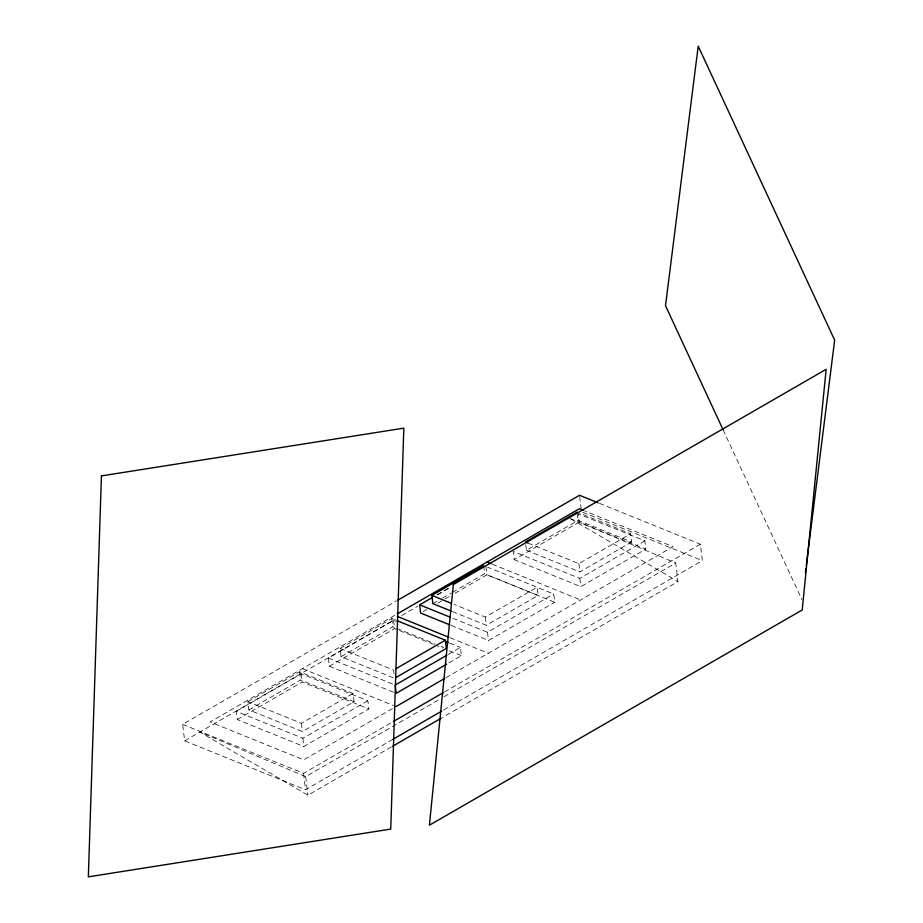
<?xml version="1.0" encoding="UTF-8"?>
<svg xmlns="http://www.w3.org/2000/svg" width="923" height="923" viewBox="0 0 923 923"><rect width="100%" height="100%" fill="white"/><g stroke="black" fill="none" stroke-linecap="round" stroke-linejoin="round"><path stroke-width="0.69" stroke-dasharray="4.62 3.46" d="M392.886 739.335L305.536 789.765L184.646 740.834L182.662 724.393L396.059 601.196M394.709 615.353L210.086 721.948L303.702 759.848L393.533 707.987M247.883 701.665L299.617 671.794L353.117 693.45L354.109 701.665L302.363 731.535L248.875 709.891L247.883 701.665L301.383 723.32L353.117 693.45M393.267 677.782L341.072 656.657L340.091 648.431L391.825 618.56L395.736 620.141M436.821 594.908L450.32 587.12M184.646 740.834L395.482 619.102M401.713 615.514L417.911 606.157M437.848 594.654L450.309 587.455M393.498 692.227L329.338 666.256L328.346 658.03L393.579 620.371L396.244 621.456M236.253 711.31L301.256 673.778L367.873 700.742L368.865 708.968L303.852 746.499L237.246 719.536L236.253 711.31L302.871 738.273L367.873 700.742M248.875 709.891L300.61 680.02L354.109 701.665M341.072 656.657L392.817 626.786L395.425 627.836M432.887 603.654L437.814 600.804M442.74 597.954L451.359 592.981M452.593 592.266L484.621 573.771L538.121 595.427L537.128 587.213L485.383 617.083L454.07 604.403M525.741 544.766L526.398 550.246L578.133 520.376L631.632 542.02L630.64 533.806L577.14 512.15M423.092 611.626L426.772 609.503M437.814 603.134L443.951 599.592M445.174 598.877L450.078 596.05M454.993 593.212L486.894 574.798L554.735 602.258L553.742 594.043L487.552 567.137M237.246 719.536L302.248 682.005L368.865 708.968M329.338 666.256L394.571 628.598L433.337 644.289M644.865 540.843L579.817 578.398L513.165 551.423L514.146 559.638L579.194 522.083L645.858 549.07L644.865 540.843L578.213 513.869L579.194 522.083M528.014 543.082L578.906 563.676L630.64 533.806M452.455 611.568L486.375 625.298L538.121 595.427M526.398 550.246L579.886 571.902L631.632 542.02M448.105 654.534L460.415 647.427L461.408 655.653L447.863 663.464M452.905 618.283L487.494 632.29L553.742 594.043M514.146 559.638L580.809 586.624L645.858 549.07M451.232 625.436L488.486 640.504L554.735 602.258M445.924 677.736L672.971 546.658L584.628 510.892M182.662 724.393L303.552 773.324L392.16 722.167M444.563 691.915L700.384 544.212L702.368 560.653L442.809 710.514M391.387 746.972L307.913 795.165L199.864 732.043L305.686 776.67L439.002 699.703M443.986 696.819L675.728 563.03L677.955 581.525L442.475 717.471M599.431 503.347L700.384 544.212M582.805 512.265L702.368 560.653M492.305 564.195L580.659 599.95M450.101 637.77L488.336 653.253M449.72 643.1L460.415 647.427M396.728 628.367L434.571 643.677M441.09 646.319L443.698 647.381M434.664 644.831L442.694 648.073M449.374 650.784L461.408 655.653M340.091 648.431L393.579 670.086L394.075 674.194M328.346 658.03L393.844 684.543M302.398 668.656L393.383 705.484M569.918 518.403L675.728 563.03M571.152 519.13L677.955 581.525M723.113 429.841L801.96 599.719M579.667 496.655L581.317 510.35M577.313 513.523L578.133 520.376M578.906 563.676L579.886 571.902M579.817 578.398L580.809 586.624M485.902 566.572L486.894 574.798M483.629 565.557L484.621 573.771M487.494 632.29L488.486 640.504M485.383 617.083L486.375 625.298M393.579 620.371L394.571 628.598M391.825 618.56L392.817 626.786M301.256 673.778L302.248 682.005M299.617 671.794L300.61 680.02M301.383 723.32L302.363 731.535M302.871 738.273L303.852 746.499M305.686 776.67L307.913 795.165M303.552 773.324L305.536 789.765"/><path stroke-width="1.38" d="M805.375 572.618L805.906 568.337M806.275 565.487L834.657 340.172L698.203 46.15L665.506 305.698L723.113 429.841M397.305 600.469L579.506 495.282L598.104 502.804M397.213 613.91L579.344 508.758L583.301 510.361M451.151 611.038L432.887 603.654L431.895 595.427L483.629 565.557M577.14 512.15L525.406 542.02L528.014 543.082M449.905 624.894L420.634 613.045L419.653 604.83L431.918 597.746M396.048 668.667L445.324 640.216L446.305 648.431L395.805 677.597M446.87 655.249L395.182 685.085L396.175 693.311L446.64 664.179M396.025 706.545L444.678 678.463M393.406 721.451L443.317 692.631M392.886 739.335L441.552 711.229M392.633 746.245L441.229 718.198M487.032 562.061L490.99 563.653M431.895 595.427L451.462 603.354M419.653 604.83L450.239 617.21M397.351 616.426L448.786 637.239M397.04 620.671L445.324 640.216M445.705 641.473L448.382 642.558M101.426 475.91L88.343 876.85L390.741 829.085L403.824 428.145L101.426 475.91M453.355 584.547L429.414 825.208L802.214 609.965L826.154 369.304L453.355 584.547"/></g></svg>
